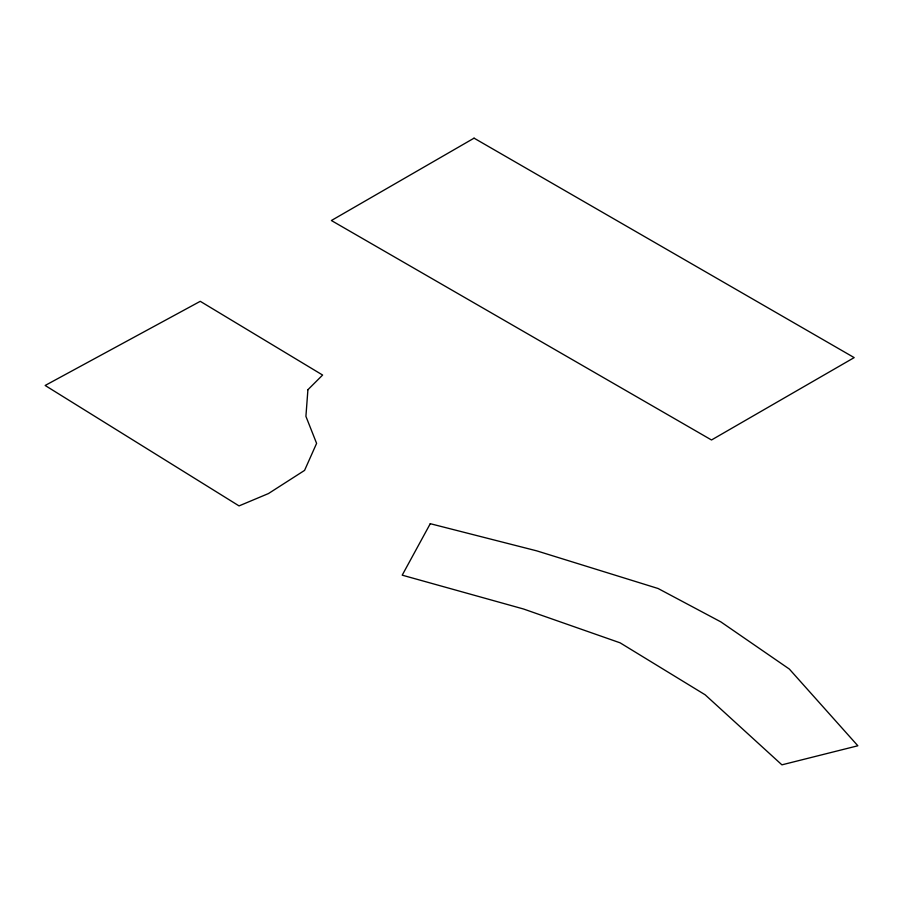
<?xml version="1.0" encoding="UTF-8"?>
<svg xmlns="http://www.w3.org/2000/svg" width="903" height="903" viewBox="0 0 903 903"><rect width="100%" height="100%" fill="white"/><g stroke="black" fill="none" stroke-linecap="round" stroke-linejoin="round"><path stroke-width="1.35" d="M307.912 389.712L305.914 416.351L316.603 443.373L304.571 470.395L268.462 493.557L239.047 505.906L45.15 385.468L200.263 301.32L322.619 375.05L307.912 389.712M430.268 523.695L402.207 575.166L523.548 609.006L620.124 642.834L705.141 694.791L781.908 764.841L857.85 745.776L789.335 669.055L720.831 621.874L658.095 588.508L536.754 550.864L430.268 523.695M474.064 138.159L331.39 220.524L711.508 439.987L854.182 357.611L474.064 138.159"/></g></svg>
